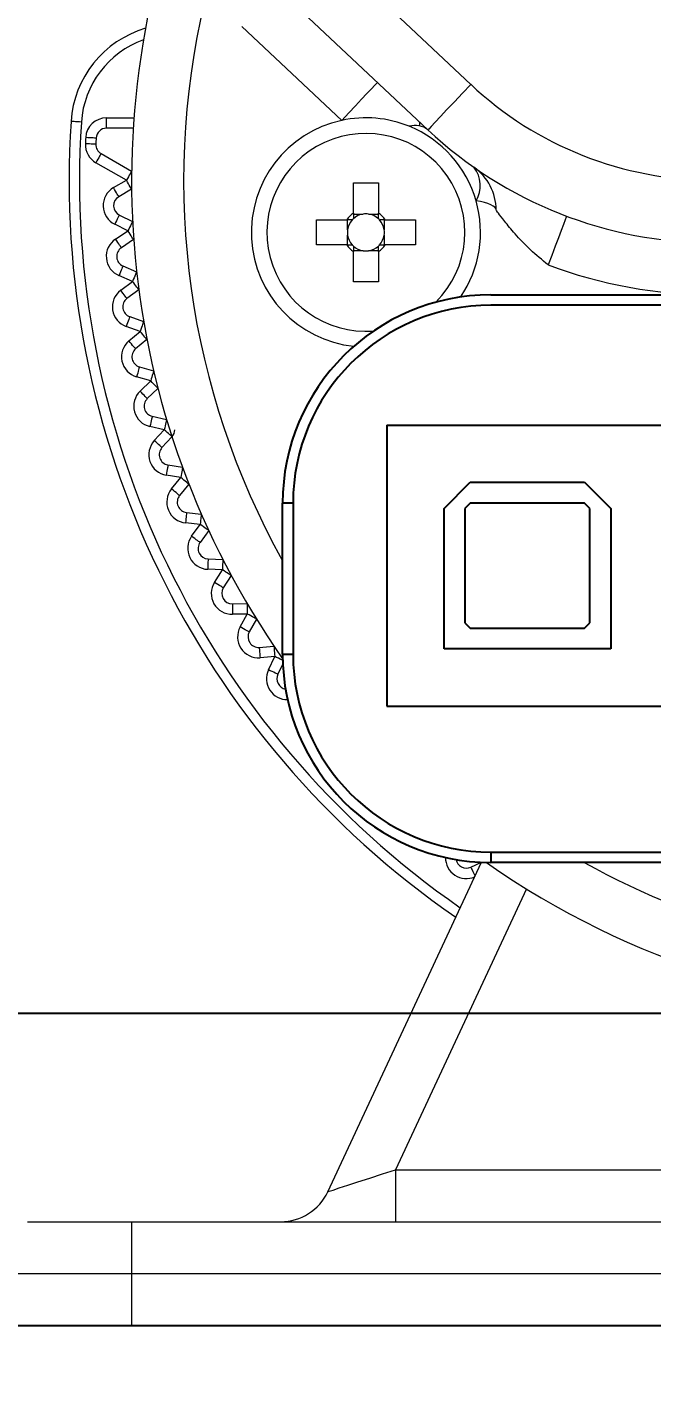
# Model space of a CAD drawing. Header units: inches. Extents: x -11.3 to 48.4, y -5.9 to 18.8.
# Drawn here: x -4.259 to -3.786, y 2.078 to 3.116 of the extents above; entities that cross this region are included whole.
import ezdxf

# ---------------------------------------------------------------- set-up
doc = ezdxf.new("R2010")
doc.units = ezdxf.units.IN
doc.header["$MEASUREMENT"] = 0
doc.layers.add('DIMENSIONS', color=1, linetype='Continuous')
doc.styles.get("Standard").update_dxf_attribs({"font": 'Arial.ttf'})
doc.dimstyles.new('Big 1IN', dxfattribs={"dimtxt": 1, "dimasz": 1, "dimexe": 0.18, "dimexo": 0.0625, "dimgap": 0.09, "dimtad": 0, "dimtih": 1, "dimtoh": 1, "dimdec": 5, "dimzin": 0, "dimdsep": 46, "dimlunit": 4, "dimtxsty": 'Standard', "dimcen": 0.5, "dimadec": 0, "dimazin": 0, "dimtfac": 1, "dimtdec": 5, "dimtofl": 0, "dimtmove": 0, "dimatfit": 3, "dimfxl": 1, "dimtolj": 1, "dimtzin": 0, "dimarcsym": 0})

# ---------------------------------------------------------------- blocks, each defined once
blk = doc.blocks.new('*D6')
at = {"layer": 'Defpoints', "color": 0, "transparency": 16777216}
for p in [(-3.5488, 3.4938), (-11.1192, 2.132), (-3.5488, 2.132)]:
    blk.add_point(p, dxfattribs=at)
at = {"layer": 'DIMENSIONS', "color": 0, "lineweight": -2, "transparency": 16777216}
for p, q in [((-10.1192, 13.9408), (-11.1192, 13.9408)), ((-11.1192, 13.9408), (-11.1192, 5.4938)), ((-11.1192, 4.4938), (-11.1192, 5.4938)), ((-3.6113, 3.4938), (-11.2992, 3.4938)), ((-3.6113, 2.132), (-11.2992, 2.132)), ((-11.1192, 1.132), (-11.1192, 0.132))]:
    blk.add_line(p, q, dxfattribs=at)
at = {"layer": 'DIMENSIONS', "color": 0, "transparency": 16777216}
for points in [[(-11.2859, 4.4938), (-10.9525, 4.4938), (-11.1192, 3.4938)], [(-11.2859, 1.132), (-10.9525, 1.132), (-11.1192, 2.132)]]:
    blk.add_solid(points, dxfattribs=at)
at = {"layer": 'DIMENSIONS', "color": 0, "transparency": 16777216, "insert": (-6.4003, 13.9408), "char_height": 1, "attachment_point": 5}
blk.add_mtext('\\A1;1{\\H1x;\\S3/8;}"\\P [34.59 mm]', dxfattribs=at)
blk = doc.blocks.new('*D7')
at = {"layer": 'Defpoints', "color": 0, "transparency": 16777216}
for p in [(-7.4188, 3.4938), (-3.5488, 3.4938), (-3.5488, 2.3688)]:
    blk.add_point(p, dxfattribs=at)
at = {"layer": 'DIMENSIONS', "color": 0, "lineweight": -2, "transparency": 16777216}
for p, q in [((-7.4188, 4.4938), (-7.4188, 5.4938)), ((-7.4188, 5.4938), (-6.4188, 5.4938)), ((-3.6113, 3.4938), (-7.5988, 3.4938)), ((-3.6113, 2.3688), (-7.5988, 2.3688)), ((-7.4188, 1.3688), (-7.4188, 0.3688))]:
    blk.add_line(p, q, dxfattribs=at)
at = {"layer": 'DIMENSIONS', "color": 0, "transparency": 16777216}
for points in [[(-7.5855, 4.4938), (-7.2521, 4.4938), (-7.4188, 3.4938)], [(-7.5855, 1.3688), (-7.2521, 1.3688), (-7.4188, 2.3688)]]:
    blk.add_solid(points, dxfattribs=at)
at = {"layer": 'DIMENSIONS', "color": 0, "transparency": 16777216, "char_height": 1, "attachment_point": 5}
for s, insert in [('\\A1;1{\\H1x;\\S1/8;}"', (-2.9318, 6.7532)), ('\\A1;[28.58 mm]', (-2.9318, 4.7674))]:
    blk.add_mtext(s, dxfattribs=dict(at, insert=insert))

msp = doc.modelspace()

# ---------------------------------------------------------------- linework, layer by layer
at = {"color": 0, "linetype": 'Continuous', "lineweight": 15}
for p, q in [((-4.037369, 3.18028), (-3.923257, 3.073131)), ((-3.955681, 3.0386), (-4.069793, 3.145749)), ((-4.021019, 3.045803), (-4.096814, 3.116973)), ((-4.1993, 3.039863), (-4.1993, 3.047757)), ((-4.1993, 3.047757), (-4.178551, 3.047757)), ((-3.962081, 3.04461), (-3.962081, 3.041309)), ((-4.179095, 3.039863), (-4.1993, 3.039863)), ((-4.184277, 3.000389), (-4.2074, 3.013739)), ((-4.203453, 3.020576), (-4.18033, 3.007226)), ((-4.193947, 2.994806), (-4.184277, 3.000389)), ((-4.18033, 2.993552), (-4.19, 2.987969)), ((-4.012172, 2.998415), (-3.993224, 2.998415)), ((-4.012172, 2.975445), (-4.012172, 2.998415)), ((-3.993224, 2.998415), (-3.993224, 2.975445)), ((-4.18958, 2.974069), (-4.17959, 2.96908)), ((-4.012172, 2.974798), (-4.004744, 2.974798)), ((-4.000652, 2.974798), (-3.993224, 2.974798)), ((-4.183118, 2.962017), (-4.193107, 2.967006)), ((-4.192433, 2.95586), (-4.183118, 2.962017)), ((-4.040198, 2.951442), (-4.040198, 2.970389)), ((-4.040198, 2.970389), (-4.017228, 2.970389)), ((-4.016581, 2.962961), (-4.016581, 2.970389)), ((-3.988815, 2.970389), (-3.988815, 2.962961)), ((-3.988169, 2.970389), (-3.965198, 2.970389)), ((-3.965198, 2.970389), (-3.965198, 2.951442)), ((-4.178765, 2.955431), (-4.18808, 2.949274)), ((-4.017228, 2.951442), (-4.040198, 2.951442)), ((-4.016581, 2.951442), (-4.016581, 2.95887)), ((-3.988815, 2.95887), (-3.988815, 2.951442)), ((-3.965198, 2.951442), (-3.988169, 2.951442)), ((-4.004744, 2.947032), (-4.012172, 2.947032)), ((-4.012172, 2.923415), (-4.012172, 2.946386)), ((-3.993224, 2.947032), (-4.000652, 2.947032)), ((-3.993224, 2.946386), (-3.993224, 2.923415)), ((-4.186822, 2.935425), (-4.176549, 2.931048)), ((-4.179643, 2.923785), (-4.189916, 2.928162)), ((-4.18857, 2.917077), (-4.179643, 2.923785)), ((-3.993224, 2.923415), (-4.012172, 2.923415)), ((-4.174901, 2.917473), (-4.183827, 2.910765)), ((-4.173867, 2.885832), (-4.184385, 2.889581)), ((-4.181735, 2.897017), (-4.171217, 2.893269)), ((-4.182373, 2.878597), (-4.173867, 2.885832)), ((-4.168752, 2.879819), (-4.177257, 2.872584)), ((-4.174339, 2.858987), (-4.163613, 2.855881)), ((-4.16581, 2.848298), (-4.176535, 2.851404)), ((-4.173863, 2.840562), (-4.16581, 2.848298)), ((-4.160341, 2.842604), (-4.168394, 2.834869)), ((-4.16466, 2.821473), (-4.153766, 2.81902)), ((-4.155501, 2.811318), (-4.166394, 2.813771)), ((-4.163072, 2.803111), (-4.155501, 2.811318)), ((-4.149698, 2.805965), (-4.15727, 2.797758)), ((-4.152733, 2.784612), (-4.141712, 2.782821)), ((-4.142978, 2.775028), (-4.154, 2.776819)), ((-4.15004, 2.766379), (-4.142978, 2.775028)), ((-4.136863, 2.770035), (-4.143925, 2.761386)), ((-4.138603, 2.748538), (-4.127493, 2.747416)), ((-4.128287, 2.739561), (-4.139397, 2.740683)), ((-4.134814, 2.730501), (-4.128287, 2.739561)), ((-4.121881, 2.734946), (-4.128408, 2.725886)), ((-4.122321, 2.713383), (-4.111163, 2.712934)), ((-4.111481, 2.705045), (-4.122639, 2.705495)), ((-4.117449, 2.695608), (-4.111481, 2.705045)), ((-4.104809, 2.700826), (-4.110777, 2.691388)), ((-4.103945, 2.679275), (-4.092781, 2.6795)), ((-4.092622, 2.671607), (-4.103786, 2.671382)), ((-4.098009, 2.661826), (-4.092622, 2.671607)), ((-4.085707, 2.667798), (-4.091094, 2.658018)), ((-4.083544, 2.64634), (-4.072414, 2.647238)), ((-4.071779, 2.639369), (-4.082909, 2.63847)), ((-4.076565, 2.629281), (-4.071779, 2.639369)), ((-4.065683, 2.633798), (-4.069433, 2.625896)), ((-4.031544, 2.233707), (-3.915011, 2.483613)), ((-3.923243, 2.479707), (-3.915011, 2.483613)), ((-3.880957, 2.463238), (-3.98021, 2.250389)), ((-3.98021, 2.250389), (-3.117291, 2.250389)), ((-3.98021, 2.250389), (-3.98021, 2.210915)), ((-4.259277, 2.210915), (-4.18033, 2.210915)), ((-4.18033, 2.210915), (-2.917172, 2.210915)), ((-4.18033, 2.210915), (-4.18033, 2.171442)), ((-4.18033, 2.171442), (-4.298751, 2.171442)), ((-2.917172, 2.171442), (-4.18033, 2.171442)), ((-4.18033, 2.171442), (-4.18033, 2.131968)), ((-4.18033, 2.131968), (-4.298751, 2.131968)), ((-4.18033, 2.131968), (-2.917172, 2.131968))]:
    msp.add_line(p, q, dxfattribs=at)
at = {"color": 0, "linetype": 'Continuous'}
for p, q in [((-3.907961, 2.913547), (-3.18954, 2.913547)), ((-3.18954, 2.905652), (-3.907961, 2.905652)), ((-3.986909, 2.814863), (-3.986909, 2.601705)), ((-3.986909, 2.814863), (-3.110593, 2.814863)), ((-3.943488, 2.751705), (-3.923751, 2.771442)), ((-3.923751, 2.771442), (-3.836909, 2.771442)), ((-3.836909, 2.771442), (-3.817172, 2.751705)), ((-4.065856, 2.641178), (-4.065856, 2.755652)), ((-4.057961, 2.755652), (-4.065856, 2.755652)), ((-4.057961, 2.755652), (-4.057961, 2.641178)), ((-3.923751, 2.755652), (-3.927698, 2.751705)), ((-3.836909, 2.755652), (-3.923751, 2.755652)), ((-3.832961, 2.751705), (-3.836909, 2.755652)), ((-3.943488, 2.645126), (-3.943488, 2.751705)), ((-3.927698, 2.751705), (-3.927698, 2.664863)), ((-3.832961, 2.664863), (-3.832961, 2.751705)), ((-3.817172, 2.751705), (-3.817172, 2.645126)), ((-3.927698, 2.664863), (-3.923751, 2.660915)), ((-3.923751, 2.660915), (-3.836909, 2.660915)), ((-3.836909, 2.660915), (-3.832961, 2.664863)), ((-4.065856, 2.641178), (-4.057961, 2.641178)), ((-3.817172, 2.645126), (-3.943488, 2.645126)), ((-3.986909, 2.601705), (-3.110593, 2.601705)), ((-3.907961, 2.491178), (-3.907961, 2.483284)), ((-3.907961, 2.491178), (-3.746119, 2.491178)), ((-3.67704, 2.483284), (-3.907961, 2.483284))]:
    msp.add_line(p, q, dxfattribs=at)
at = {"color": 0, "linetype": 'Continuous', "lineweight": 15, "flags": 128}
for points in [[(-3.993999, 3.074579), (-3.994518, 3.074026), (-3.996055, 3.072389), (-3.998552, 3.069729), (-4.001913, 3.066151), (-4.006007, 3.06179), (-4.010679, 3.056815), (-4.015748, 3.051417), (-4.021019, 3.045803)], [(-3.923257, 3.073131), (-3.929582, 3.066394), (-3.935665, 3.059917), (-3.941271, 3.053947), (-3.946184, 3.048714), (-3.950216, 3.044419), (-3.953213, 3.041228), (-3.955058, 3.039263), (-3.955681, 3.0386)], [(-4.21835, 3.044537), (-4.219886, 3.044639), (-4.221364, 3.044736), (-4.222726, 3.044826), (-4.22392, 3.044904), (-4.224899, 3.044969), (-4.225627, 3.045017), (-4.226076, 3.045047), (-4.226227, 3.045057)], [(-4.207394, 3.027741), (-4.207545, 3.027747), (-4.207994, 3.027766), (-4.208723, 3.027796), (-4.209704, 3.027837), (-4.210899, 3.027886), (-4.212263, 3.027943), (-4.213743, 3.028005), (-4.215281, 3.028068)], [(-4.207186, 3.032351), (-4.207337, 3.032358), (-4.207786, 3.03238), (-4.208515, 3.032415), (-4.209496, 3.032463), (-4.21069, 3.032521), (-4.212054, 3.032587), (-4.213533, 3.032659), (-4.215071, 3.032733)], [(-4.203453, 3.020576), (-4.203529, 3.020445), (-4.203753, 3.020056), (-4.204118, 3.019424), (-4.204609, 3.018574), (-4.205207, 3.017538), (-4.20589, 3.016356), (-4.20663, 3.015073), (-4.2074, 3.013739)], [(-4.18033, 3.007226), (-4.180405, 3.007095), (-4.18063, 3.006706), (-4.180995, 3.006074), (-4.181486, 3.005224), (-4.182084, 3.004187), (-4.182766, 3.003005), (-4.183507, 3.001723), (-4.184277, 3.000389)], [(-4.19, 2.987969), (-4.190076, 2.9881), (-4.1903, 2.988489), (-4.190665, 2.989121), (-4.191156, 2.989971), (-4.191754, 2.991007), (-4.192437, 2.992189), (-4.193177, 2.993472), (-4.193947, 2.994806)], [(-4.18033, 2.993552), (-4.180405, 2.993683), (-4.18063, 2.994072), (-4.180995, 2.994704), (-4.181486, 2.995554), (-4.182084, 2.996591), (-4.182766, 2.997773), (-4.183507, 2.999055), (-4.184277, 3.000389)], [(-3.904014, 2.977935), (-3.904268, 2.978937), (-3.905029, 2.979926), (-3.906286, 2.980889), (-3.908023, 2.981814), (-3.910217, 2.982689), (-3.912841, 2.983503), (-3.91586, 2.984245), (-3.919235, 2.984906)], [(-4.18958, 2.974069), (-4.189648, 2.973933), (-4.189848, 2.973531), (-4.190174, 2.972879), (-4.190613, 2.972), (-4.191148, 2.97093), (-4.191757, 2.969709), (-4.192419, 2.968384), (-4.193107, 2.967006)], [(-3.850649, 2.973221), (-3.850916, 2.972511), (-3.851706, 2.970408), (-3.85299, 2.966994), (-3.854718, 2.962399), (-3.856823, 2.9568), (-3.859224, 2.950412), (-3.86183, 2.94348), (-3.86454, 2.936272)], [(-4.17959, 2.96908), (-4.179658, 2.968944), (-4.179859, 2.968542), (-4.180185, 2.967889), (-4.180623, 2.967011), (-4.181158, 2.965941), (-4.181768, 2.96472), (-4.182429, 2.963395), (-4.183118, 2.962017)], [(-4.178765, 2.955431), (-4.178848, 2.955557), (-4.179096, 2.955932), (-4.179498, 2.956541), (-4.18004, 2.95736), (-4.180699, 2.958358), (-4.181452, 2.959496), (-4.182268, 2.960732), (-4.183118, 2.962017)], [(-4.18808, 2.949274), (-4.188164, 2.9494), (-4.188411, 2.949775), (-4.188814, 2.950384), (-4.189355, 2.951203), (-4.190015, 2.952201), (-4.190767, 2.95334), (-4.191584, 2.954575), (-4.192433, 2.95586)], [(-4.186822, 2.935425), (-4.186881, 2.935285), (-4.187057, 2.934872), (-4.187343, 2.934201), (-4.187728, 2.933297), (-4.188197, 2.932197), (-4.188732, 2.930941), (-4.189312, 2.929579), (-4.189916, 2.928162)], [(-4.176549, 2.931048), (-4.176608, 2.930908), (-4.176784, 2.930495), (-4.17707, 2.929824), (-4.177455, 2.92892), (-4.177924, 2.92782), (-4.178459, 2.926564), (-4.17904, 2.925202), (-4.179643, 2.923785)], [(-4.174901, 2.917473), (-4.174992, 2.917595), (-4.175262, 2.917954), (-4.1757, 2.918537), (-4.17629, 2.919322), (-4.177008, 2.920278), (-4.177828, 2.921369), (-4.178718, 2.922553), (-4.179643, 2.923785)], [(-4.183827, 2.910765), (-4.183919, 2.910887), (-4.184188, 2.911246), (-4.184627, 2.911829), (-4.185217, 2.912614), (-4.185935, 2.91357), (-4.186755, 2.914661), (-4.187645, 2.915845), (-4.18857, 2.917077)], [(-4.181735, 2.897017), (-4.181786, 2.896874), (-4.181937, 2.896451), (-4.182182, 2.895764), (-4.182511, 2.894839), (-4.182913, 2.893712), (-4.183371, 2.892427), (-4.183868, 2.891032), (-4.184385, 2.889581)], [(-4.171217, 2.893269), (-4.171268, 2.893126), (-4.171418, 2.892703), (-4.171663, 2.892015), (-4.171993, 2.891091), (-4.172395, 2.889964), (-4.172853, 2.888678), (-4.17335, 2.887283), (-4.173867, 2.885832)], [(-4.177257, 2.872584), (-4.177356, 2.872699), (-4.177647, 2.873042), (-4.17812, 2.873597), (-4.178756, 2.874345), (-4.179531, 2.875256), (-4.180415, 2.876296), (-4.181375, 2.877424), (-4.182373, 2.878597)], [(-4.168752, 2.879819), (-4.16885, 2.879934), (-4.169141, 2.880276), (-4.169614, 2.880832), (-4.17025, 2.88158), (-4.171025, 2.882491), (-4.17191, 2.883531), (-4.172869, 2.884659), (-4.173867, 2.885832)], [(-4.174339, 2.858987), (-4.174381, 2.858842), (-4.174506, 2.85841), (-4.174709, 2.857709), (-4.174982, 2.856766), (-4.175315, 2.855617), (-4.175695, 2.854306), (-4.176107, 2.852884), (-4.176535, 2.851404)], [(-4.163613, 2.855881), (-4.163656, 2.855735), (-4.163781, 2.855303), (-4.163983, 2.854603), (-4.164257, 2.85366), (-4.164589, 2.852511), (-4.164969, 2.851199), (-4.165381, 2.849777), (-4.16581, 2.848298)], [(-4.160341, 2.842604), (-4.160446, 2.842713), (-4.160757, 2.843037), (-4.161263, 2.843563), (-4.161943, 2.844272), (-4.162771, 2.845134), (-4.163717, 2.846119), (-4.164743, 2.847187), (-4.16581, 2.848298)], [(-4.168394, 2.834869), (-4.168499, 2.834978), (-4.16881, 2.835302), (-4.169316, 2.835828), (-4.169996, 2.836536), (-4.170825, 2.837399), (-4.17177, 2.838384), (-4.172796, 2.839452), (-4.173863, 2.840562)], [(-4.16466, 2.821473), (-4.164693, 2.821325), (-4.164792, 2.820887), (-4.164952, 2.820175), (-4.165168, 2.819217), (-4.165431, 2.81805), (-4.165731, 2.816719), (-4.166056, 2.815274), (-4.166394, 2.813771)], [(-4.153766, 2.81902), (-4.1538, 2.818872), (-4.153898, 2.818434), (-4.154059, 2.817722), (-4.154274, 2.816764), (-4.154537, 2.815597), (-4.154837, 2.814265), (-4.155163, 2.812821), (-4.155501, 2.811318)], [(-4.149698, 2.805965), (-4.14981, 2.806068), (-4.15014, 2.806372), (-4.150676, 2.806867), (-4.151398, 2.807533), (-4.152277, 2.808344), (-4.15328, 2.809269), (-4.154369, 2.810274), (-4.155501, 2.811318)], [(-4.15727, 2.797758), (-4.157381, 2.79786), (-4.157711, 2.798165), (-4.158248, 2.79866), (-4.158969, 2.799325), (-4.159849, 2.800137), (-4.160852, 2.801062), (-4.16194, 2.802066), (-4.163072, 2.803111)], [(-4.152733, 2.784612), (-4.152758, 2.784462), (-4.15283, 2.784019), (-4.152947, 2.783299), (-4.153104, 2.78233), (-4.153296, 2.781149), (-4.153515, 2.779802), (-4.153753, 2.77834), (-4.154, 2.776819)], [(-4.141712, 2.782821), (-4.141736, 2.782671), (-4.141808, 2.782228), (-4.141925, 2.781507), (-4.142083, 2.780538), (-4.142275, 2.779358), (-4.142494, 2.77801), (-4.142731, 2.776549), (-4.142978, 2.775028)], [(-4.136863, 2.770035), (-4.13698, 2.770131), (-4.137328, 2.770415), (-4.137893, 2.770877), (-4.138654, 2.771498), (-4.139581, 2.772254), (-4.140638, 2.773118), (-4.141785, 2.774054), (-4.142978, 2.775028)], [(-4.143925, 2.761386), (-4.144042, 2.761482), (-4.14439, 2.761766), (-4.144956, 2.762227), (-4.145716, 2.762848), (-4.146643, 2.763605), (-4.1477, 2.764468), (-4.148847, 2.765405), (-4.15004, 2.766379)], [(-4.138603, 2.748538), (-4.138618, 2.748387), (-4.138664, 2.74794), (-4.138737, 2.747214), (-4.138836, 2.746237), (-4.138956, 2.745047), (-4.139093, 2.743689), (-4.139242, 2.742216), (-4.139397, 2.740683)], [(-4.127493, 2.747416), (-4.127509, 2.747265), (-4.127554, 2.746818), (-4.127627, 2.746092), (-4.127726, 2.745115), (-4.127846, 2.743925), (-4.127983, 2.742567), (-4.128132, 2.741093), (-4.128287, 2.739561)], [(-4.121881, 2.734946), (-4.122005, 2.735035), (-4.122369, 2.735297), (-4.122961, 2.735724), (-4.123758, 2.736298), (-4.124728, 2.736997), (-4.125836, 2.737795), (-4.127037, 2.738661), (-4.128287, 2.739561)], [(-4.128408, 2.725886), (-4.128531, 2.725975), (-4.128896, 2.726237), (-4.129488, 2.726664), (-4.130285, 2.727238), (-4.131255, 2.727937), (-4.132363, 2.728735), (-4.133564, 2.7296), (-4.134814, 2.730501)], [(-4.122321, 2.713383), (-4.122327, 2.713232), (-4.122345, 2.712783), (-4.122374, 2.712054), (-4.122414, 2.711073), (-4.122462, 2.709877), (-4.122517, 2.708514), (-4.122577, 2.707034), (-4.122639, 2.705495)], [(-4.111163, 2.712934), (-4.11117, 2.712782), (-4.111188, 2.712333), (-4.111217, 2.711604), (-4.111257, 2.710623), (-4.111305, 2.709428), (-4.11136, 2.708064), (-4.111419, 2.706584), (-4.111481, 2.705045)], [(-4.104809, 2.700826), (-4.104937, 2.700907), (-4.105317, 2.701147), (-4.105933, 2.701537), (-4.106763, 2.702062), (-4.107774, 2.702701), (-4.108928, 2.70343), (-4.11018, 2.704222), (-4.111481, 2.705045)], [(-4.110777, 2.691388), (-4.110905, 2.691469), (-4.111285, 2.691709), (-4.111901, 2.692099), (-4.112731, 2.692624), (-4.113742, 2.693263), (-4.114896, 2.693993), (-4.116148, 2.694784), (-4.117449, 2.695608)], [(-4.103945, 2.679275), (-4.103942, 2.679124), (-4.103933, 2.678675), (-4.103918, 2.677945), (-4.103899, 2.676964), (-4.103875, 2.675768), (-4.103847, 2.674403), (-4.103817, 2.672922), (-4.103786, 2.671382)], [(-4.092781, 2.6795), (-4.092778, 2.679349), (-4.092769, 2.6789), (-4.092754, 2.67817), (-4.092735, 2.677188), (-4.092711, 2.675992), (-4.092683, 2.674628), (-4.092653, 2.673147), (-4.092622, 2.671607)], [(-4.085707, 2.667798), (-4.08584, 2.667871), (-4.086233, 2.668088), (-4.086872, 2.66844), (-4.087732, 2.668914), (-4.08878, 2.669491), (-4.089976, 2.67015), (-4.091273, 2.670864), (-4.092622, 2.671607)], [(-4.091094, 2.658018), (-4.091227, 2.658091), (-4.091621, 2.658307), (-4.09226, 2.658659), (-4.09312, 2.659133), (-4.094168, 2.65971), (-4.095363, 2.660369), (-4.09666, 2.661083), (-4.098009, 2.661826)], [(-4.083544, 2.64634), (-4.083532, 2.646188), (-4.083496, 2.645741), (-4.083437, 2.645013), (-4.083358, 2.644035), (-4.083262, 2.642842), (-4.083152, 2.641482), (-4.083033, 2.640006), (-4.082909, 2.63847)], [(-4.072414, 2.647238), (-4.072402, 2.647087), (-4.072366, 2.646639), (-4.072307, 2.645912), (-4.072228, 2.644933), (-4.072132, 2.643741), (-4.072022, 2.64238), (-4.071903, 2.640904), (-4.071779, 2.639369)], [(-4.065787, 2.636526), (-4.065848, 2.636555), (-4.066735, 2.636976), (-4.067816, 2.637489), (-4.069049, 2.638074), (-4.070387, 2.638709), (-4.071779, 2.639369)], [(-4.069433, 2.625896), (-4.06957, 2.625961), (-4.069976, 2.626154), (-4.070635, 2.626467), (-4.071522, 2.626888), (-4.072603, 2.6274), (-4.073836, 2.627986), (-4.075174, 2.62862), (-4.076565, 2.629281)], [(-3.923243, 2.479707), (-3.923178, 2.47957), (-3.922986, 2.479164), (-3.922673, 2.478505), (-3.922252, 2.477618), (-3.921739, 2.476537), (-3.921154, 2.475304), (-3.920519, 2.473966), (-3.92001, 2.472892)], [(-4.031544, 2.233707), (-4.030558, 2.234027), (-4.027636, 2.234977), (-4.022893, 2.236518), (-4.016509, 2.238593), (-4.00873, 2.241121), (-3.999855, 2.244005), (-3.990225, 2.247134), (-3.98021, 2.250389)]]:
    msp.add_lwpolyline(points, dxfattribs=at)
at = {"color": 0, "linetype": 'Continuous', "lineweight": 15}
for centre, radius, start, end in [((-3.548751, 3.000389), 0.631579, 155.587744, 215.046151), ((-3.548751, 3.000389), 0.592105, 166.788562, 209.151668), ((-4.147451, 3.039863), 0.078947, 106.393549, 176.227816), ((-4.147451, 3.039863), 0.071053, 109.614203, 176.227816), ((-3.739518, 3.26881), 0.268421, 226.802582, 270), ((-3.548751, 3.000389), 0.678947, 176.227816, 235.37277), ((-3.548751, 3.000389), 0.671053, 176.227816, 235.258411), ((-4.1993, 3.031968), 0.015789, 90, 177.220933), ((-4.002698, 2.960915), 0.086842, 102.179046, 263.95187), ((-4.002698, 2.960915), 0.086842, 67.762002, 102.179046), ((-4.1993, 3.031968), 0.007895, 90, 177.220933), ((-4.002698, 2.960915), 0.075, 315.08545, 274.464838), ((-3.965345, 3.026374), 0.015584, 51.674379, 106.734411), ((-4.002698, 2.960915), 0.086842, 16.036576, 67.762002), ((-3.739518, 3.26881), 0.315789, 226.802582, 270), ((-4.199506, 3.027413), 0.015789, 177.622005, 240), ((-3.548751, 3.000389), 0.667105, 177.220933, 177.622005), ((-4.199506, 3.027413), 0.007895, 177.622005, 240), ((-3.548751, 3.000389), 0.659211, 177.220933, 177.622005), ((-3.943488, 2.977935), 0.039474, 0, 54.960917), ((-3.938293, 2.996435), 0.022274, 328.827414, 38.34614), ((-4.186053, 2.981132), 0.015789, 120, 243.461538), ((-4.186053, 2.981132), 0.007895, 120, 243.461538), ((-4.002698, 2.960915), 0.086842, 325.598417, 16.036576), ((-4.002698, 2.960915), 0.017345, 123.105627, 146.894373), ((-4.002698, 2.960915), 0.014033, 132.462342, 137.537658), ((-4.002698, 2.960915), 0.014033, 98.382576, 132.462342), ((-4.002698, 2.960915), 0.014033, 81.617424, 98.382576), ((-4.002698, 2.960915), 0.014033, 47.537658, 81.617424), ((-4.002698, 2.960915), 0.017345, 33.105627, 56.894373), ((-4.002698, 2.960915), 0.014033, 42.462342, 47.537658), ((-4.002698, 2.960915), 0.014033, 171.617424, 188.382576), ((-4.002698, 2.960915), 0.014033, 137.537658, 171.617424), ((-4.002698, 2.960915), 0.014033, 8.382576, 42.462342), ((-4.002698, 2.960915), 0.014033, 351.617424, 8.382576), ((-4.183727, 2.942688), 0.015789, 123.461538, 246.923077), ((-4.002698, 2.960915), 0.017345, 213.105627, 236.894373), ((-4.002698, 2.960915), 0.014033, 188.382576, 222.462342), ((-4.002698, 2.960915), 0.014033, 222.462342, 227.537658), ((-4.002698, 2.960915), 0.014033, 227.537658, 261.617424), ((-4.002698, 2.960915), 0.014033, 278.382576, 312.462342), ((-4.002698, 2.960915), 0.014033, 312.462342, 317.537658), ((-4.002698, 2.960915), 0.017345, 303.105627, 326.894373), ((-4.002698, 2.960915), 0.014033, 317.537658, 351.617424), ((-4.183727, 2.942688), 0.007895, 123.461538, 246.923077), ((-4.002698, 2.960915), 0.014033, 261.617424, 278.382576), ((-3.739518, 3.26881), 0.355263, 249.395642, 270), ((-4.179085, 2.904454), 0.015789, 126.923077, 250.384615), ((-4.179085, 2.904454), 0.007895, 126.923077, 250.384615), ((-4.172142, 2.86657), 0.015789, 130.384615, 253.846154), ((-4.172142, 2.86657), 0.007895, 130.384615, 253.846154), ((-4.162925, 2.829175), 0.015789, 133.846154, 257.307692), ((-4.162925, 2.829175), 0.007895, 133.846154, 257.307692), ((-4.155501, 2.811318), 0.007895, 317.307692, 0), ((-4.151467, 2.792404), 0.015789, 137.307692, 260.769231), ((-4.151467, 2.792404), 0.007895, 137.307692, 260.769231), ((-4.13781, 2.756393), 0.015789, 140.769231, 264.230769), ((-4.13781, 2.756393), 0.007895, 140.769231, 264.230769), ((-4.122003, 2.721271), 0.015789, 144.230769, 267.692308), ((-4.122003, 2.721271), 0.007895, 144.230769, 267.692308), ((-4.104104, 2.687169), 0.015789, 147.692308, 271.153846), ((-4.104104, 2.687169), 0.007895, 147.692308, 271.153846), ((-4.084179, 2.654209), 0.015789, 151.153846, 274.615385), ((-4.084179, 2.654209), 0.007895, 151.153846, 274.615385), ((-4.0623, 2.622512), 0.015789, 154.615385, 270.90543), ((-4.0623, 2.622512), 0.007895, 154.615385, 260.342829), ((-3.548751, 3.000389), 0.592105, 222.268586, 222.324856), ((-3.926628, 2.486839), 0.015789, 179.094577, 293.865418), ((-3.926628, 2.486839), 0.007895, 189.657186, 295.384615), ((-3.548751, 3.000389), 0.631579, 234.95385, 305.04615), ((-3.548751, 3.000389), 0.592105, 240.848333, 299.151667), ((-4.067319, 2.250389), 0.039474, 270, 335)]:
    msp.add_arc(centre, radius, start, end, dxfattribs=at)
at = {"color": 0, "linetype": 'Continuous'}
for centre, radius, start, end in [((-3.907961, 2.755652), 0.157895, 90, 180), ((-3.907961, 2.755652), 0.15, 90, 180), ((-3.907961, 2.641178), 0.157895, 180, 270), ((-3.907961, 2.641178), 0.15, 180, 270)]:
    msp.add_arc(centre, radius, start, end, dxfattribs=at)
at = {"color": 0, "linetype": 'Continuous', "lineweight": 15}
for centre, major_axis, start_param, end_param in [((-4.002698, 2.962644), (0, 0.012328), 6.11479496, 6.45157566), ((-4.004427, 2.960915), (0.012328, 0), 2.9732023, 3.309983), ((-4.000969, 2.960915), (0.012328, 0), 6.11479496, 6.45157566), ((-4.002698, 2.959186), (0, 0.012328), 2.9732023, 3.309983)]:
    msp.add_ellipse(centre, major_axis=major_axis, ratio=0.99011591, start_param=start_param, end_param=end_param, dxfattribs=at)
for points, knots in [([(-4.012172, 2.975445), (-4.012172, 2.975278), (-4.012172, 2.97423), (-4.012172, 2.972866), (-4.012172, 2.971575), (-4.012172, 2.971268)], [0, 0, 0, 0, 0.12607275, 0.79159958, 1, 1, 1, 1]), ([(-3.993224, 2.971268), (-3.993224, 2.971575), (-3.993224, 2.972866), (-3.993224, 2.97423), (-3.993224, 2.975278), (-3.993224, 2.975445)], [0, 0, 0, 0, 0.20840042, 0.87392725, 1, 1, 1, 1]), ([(-3.86454, 2.936272), (-3.869141, 2.940003), (-3.878453, 2.947553), (-3.88938, 2.959235), (-3.897519, 2.969109), (-3.901402, 2.974325), (-3.903515, 2.97723), (-3.90379, 2.977619), (-3.904014, 2.977935)], [0, 0, 0, 0, 0.23381718, 0.47326375, 0.67255848, 0.84250222, 0.87188806, 1, 1, 1, 1]), ([(-4.01305, 2.970389), (-4.013358, 2.970389), (-4.014649, 2.970389), (-4.016013, 2.970389), (-4.017061, 2.970389), (-4.017228, 2.970389)], [0, 0, 0, 0, 0.20840043, 0.87392727, 1, 1, 1, 1]), ([(-3.988169, 2.970389), (-3.988335, 2.970389), (-3.989383, 2.970389), (-3.990747, 2.970389), (-3.992038, 2.970389), (-3.992346, 2.970389)], [0, 0, 0, 0, 0.12607273, 0.79159957, 1, 1, 1, 1]), ([(-4.017228, 2.951442), (-4.017061, 2.951442), (-4.016013, 2.951442), (-4.014649, 2.951442), (-4.013358, 2.951442), (-4.01305, 2.951442)], [0, 0, 0, 0, 0.12607273, 0.79159957, 1, 1, 1, 1]), ([(-4.012172, 2.950563), (-4.012172, 2.950255), (-4.012172, 2.948965), (-4.012172, 2.9476), (-4.012172, 2.946553), (-4.012172, 2.946386)], [0, 0, 0, 0, 0.20840041, 0.87392724, 1, 1, 1, 1]), ([(-3.993224, 2.946386), (-3.993224, 2.946553), (-3.993224, 2.9476), (-3.993224, 2.948965), (-3.993224, 2.950255), (-3.993224, 2.950563)], [0, 0, 0, 0, 0.12607276, 0.79159959, 1, 1, 1, 1]), ([(-3.992346, 2.951442), (-3.992038, 2.951442), (-3.990747, 2.951442), (-3.989383, 2.951442), (-3.988335, 2.951442), (-3.988169, 2.951442)], [0, 0, 0, 0, 0.20840043, 0.87392727, 1, 1, 1, 1])]:
    msp.add_open_spline(points, degree=3, knots=knots, dxfattribs=at)

# ---------------------------------------------------------------- dimensions: what is measured, and where the dimension line sits
at = {"layer": 'DIMENSIONS'}
for base, p1, p2, override, picture, middle in [((-11.119199, 2.131968), (-3.548751, 3.49381), (-3.548751, 2.131968), {"dimpost": '\\X', "dimtmove": 1}, '*D6', (-10.299725, 13.940787)), ((-7.418815, 3.49381), (-3.548751, 2.36881), (-3.548751, 3.49381), {"dimpost": '\\X'}, '*D7', (-2.931816, 5.49381))]:
    dim = msp.add_linear_dim(base=base, p1=p1, p2=p2, angle=90, dimstyle='Big 1IN', override=override, dxfattribs=at)
    dim.commit()
    dim.dimension.update_dxf_attribs({"geometry": picture, "text_midpoint": middle, "dimtype": 160})

doc.saveas('drawing.dxf')
